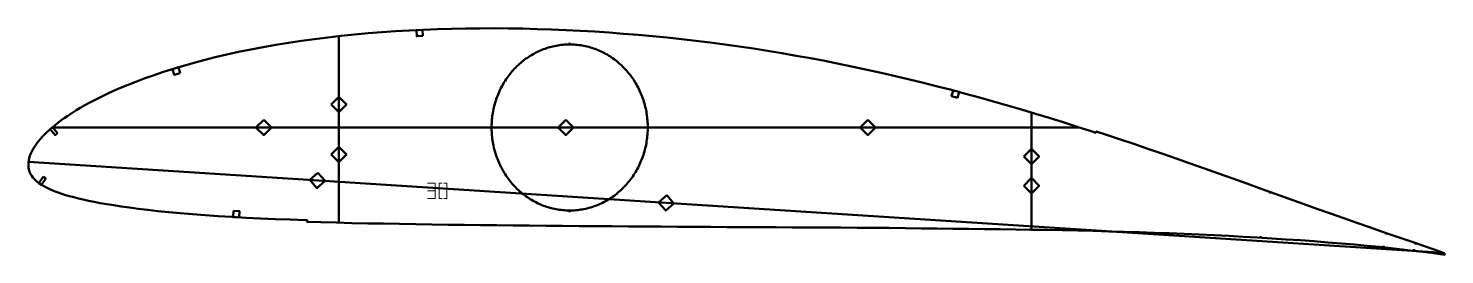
# Model space of a CAD drawing. Header units: metres. Extents: x 9 to 929, y 117 to 264.
import ezdxf

# ---------------------------------------------------------------- set-up
doc = ezdxf.new("R2010")
doc.units = ezdxf.units.M
doc.layers.add('Layer', color=1, linetype='Continuous', lineweight=50)
doc.layers.add('NumLabel', color=1, linetype='Continuous', lineweight=15)

msp = doc.modelspace()

# ---------------------------------------------------------------- linework, layer by layer
at = {"layer": 'Layer', "color": 7}
for p, q in [((210.93, 138.15), (210.93, 259.33)), ((210.93, 208.97), (210.93, 220.97)), ((660.93, 133.58), (660.93, 209.72)), ((24.8, 200), (692.07, 200)), ((156.15, 200), (168.15, 200)), ((352.43, 200), (364.43, 200)), ((548.72, 200), (560.72, 200)), ((210.93, 176.51), (210.93, 188.51)), ((660.93, 175.12), (660.93, 187.12)), ((9.36, 177.67), (928.55, 118.47)), ((191.1, 165.96), (203.08, 165.19)), ((660.93, 156.18), (660.93, 168.18)), ((417.65, 151.37), (429.63, 150.6))]:
    msp.add_line(p, q, dxfattribs=at)
at = {"layer": 'Layer'}
for p, q in [((360.93, 253.93), (360.93, 254.93)), ((310.2, 200), (309.2, 200)), ((411.65, 200), (412.65, 200)), ((816.16, 158.05), (815.83, 157.1)), ((360.93, 146.07), (360.93, 145.07)), ((809.92, 129.37), (809.84, 128.37)), ((891.58, 131.36), (891.26, 130.42)), ((889.69, 123.11), (889.6, 122.11)), ((909.55, 120.85), (909.48, 119.85)), ((910.5, 124.88), (910.18, 123.94))]:
    msp.add_line(p, q, dxfattribs=at)
for points in [[(929.26, 118.21), (926.22, 119.31), (921.23, 121.1), (915.71, 123.06), (909.66, 125.18), (903.06, 127.44), (895.93, 129.87), (888.37, 132.47), (880.45, 135.21), (872.23, 138.08), (863.78, 141.05), (855.15, 144.11), (846.36, 147.23), (837.44, 150.42), (828.41, 153.65), (819.3, 156.92), (810.14, 160.21), (800.94, 163.5), (791.72, 166.8), (782.5, 170.09), (773.28, 173.37), (764.07, 176.62), (754.87, 179.85), (745.68, 183.05), (736.51, 186.22), (727.36, 189.35), (718.23, 192.44), (709.11, 195.48), (703.04, 197.48), (702.73, 196.53), (699.71, 197.52), (690.64, 200.46), (681.57, 203.35), (672.52, 206.18), (663.47, 208.96), (654.42, 211.67), (645.36, 214.33), (636.3, 216.93), (627.23, 219.47), (618.15, 221.95), (609.06, 224.37), (599.95, 226.72), (590.84, 229.02), (581.7, 231.25), (572.56, 233.41), (563.39, 235.51), (554.22, 237.54), (545.03, 239.5), (535.82, 241.39), (526.6, 243.21), (517.36, 244.96), (508.11, 246.63), (498.84, 248.24), (489.56, 249.77), (480.27, 251.23), (470.96, 252.61), (461.64, 253.91), (452.31, 255.14), (442.95, 256.29), (433.58, 257.36), (424.2, 258.37), (414.81, 259.3), (405.41, 260.15), (396.01, 260.93), (386.62, 261.63), (377.23, 262.26), (367.84, 262.8), (358.46, 263.27), (349.1, 263.66), (339.75, 263.97), (330.42, 264.2), (321.11, 264.35), (311.83, 264.41), (302.58, 264.4), (293.35, 264.3), (284.16, 264.11), (275.01, 263.84), (265.91, 263.49), (256.84, 263.04), (247.84, 262.51), (238.88, 261.89), (229.99, 261.18), (221.16, 260.39), (212.41, 259.5), (203.74, 258.52), (195.15, 257.44), (186.64, 256.27), (178.24, 255.01), (169.95, 253.66), (161.78, 252.22), (153.75, 250.7), (145.88, 249.08), (138.16, 247.38), (130.62, 245.61), (123.29, 243.78), (116.19, 241.88), (109.32, 239.92), (102.72, 237.92), (96.39, 235.89), (90.34, 233.84), (84.59, 231.79), (79.16, 229.74), (74.04, 227.71), (69.21, 225.7), (64.68, 223.72), (60.44, 221.77), (56.46, 219.87), (52.74, 218.01), (49.26, 216.19), (46.01, 214.41), (42.97, 212.67), (40.12, 210.96), (37.45, 209.29), (34.95, 207.65), (32.6, 206.05), (30.41, 204.47), (28.36, 202.91), (26.44, 201.37), (24.63, 199.86), (22.94, 198.37), (21.34, 196.92), (19.86, 195.49), (18.47, 194.1), (17.2, 192.72), (16.04, 191.37), (14.98, 190.02), (14.02, 188.68), (13.15, 187.34), (12.37, 186.02), (11.67, 184.72), (11.05, 183.45), (10.53, 182.22), (10.1, 181.01), (9.76, 179.82), (9.51, 178.69), (9.34, 177.54), (9.25, 176.24), (9.25, 175.2), (9.33, 174.06), (9.52, 172.94), (9.81, 171.84), (10.22, 170.75), (10.76, 169.67), (11.43, 168.6), (12.21, 167.55), (13.1, 166.52), (14.1, 165.52), (15.23, 164.55), (16.48, 163.6), (17.85, 162.69), (19.34, 161.8), (20.96, 160.93), (22.71, 160.08), (24.58, 159.25), (26.58, 158.45), (28.72, 157.66), (31, 156.88), (33.44, 156.12), (36.05, 155.37), (38.83, 154.62), (41.8, 153.88), (44.97, 153.14), (48.37, 152.4), (52.02, 151.65), (55.95, 150.91), (60.17, 150.16), (64.72, 149.41), (69.64, 148.66), (74.94, 147.9), (80.66, 147.15), (86.81, 146.41), (93.4, 145.67), (100.44, 144.96), (107.92, 144.26), (115.8, 143.6), (124.06, 142.98), (132.65, 142.39), (141.53, 141.85), (150.67, 141.36), (160.03, 140.9), (169.59, 140.49), (179.31, 140.12), (189.21, 139.79), (190.42, 139.76), (190.39, 138.76), (199.22, 138.49), (209.35, 138.19), (219.51, 137.92), (229.73, 137.69), (240.02, 137.5), (250.42, 137.33), (260.89, 137.16), (271.41, 136.99), (281.94, 136.83), (292.47, 136.67), (303.01, 136.55), (313.59, 136.45), (324.23, 136.35), (334.91, 136.25), (345.62, 136.16), (356.33, 136.06), (367.04, 135.97), (377.75, 135.88), (388.43, 135.8), (399.09, 135.73), (409.77, 135.67), (420.43, 135.61), (431.1, 135.53), (441.77, 135.45), (452.42, 135.38), (463.09, 135.32), (473.75, 135.25), (484.38, 135.19), (494.99, 135.13), (505.58, 135.09), (516.14, 135.06), (526.68, 135.01), (537.21, 134.95), (547.73, 134.87), (558.22, 134.79), (568.68, 134.7), (579.06, 134.59), (589.41, 134.45), (599.72, 134.3), (609.97, 134.17), (620.19, 134.08), (630.41, 133.99), (640.59, 133.88), (650.77, 133.74), (660.95, 133.58), (671.1, 133.42), (681.17, 133.24), (691.16, 133.03), (701.13, 132.77), (711.11, 132.49), (721.07, 132.21), (730.96, 131.92), (740.75, 131.6), (750.47, 131.24), (760.19, 130.83), (769.9, 130.4), (779.55, 129.97), (789.08, 129.53), (798.48, 129.05), (807.82, 128.5), (817.14, 127.91), (826.45, 127.29), (835.65, 126.67), (844.69, 126.03), (853.57, 125.36), (862.29, 124.64), (870.81, 123.91), (879.09, 123.16), (887.06, 122.38), (894.68, 121.57), (901.95, 120.75), (908.79, 119.94), (915.14, 119.17), (920.93, 118.45), (926.18, 117.77), (929.39, 117.35)], [(411.65, 200), (411.64, 201.13), (411.61, 202.27), (411.55, 203.4), (411.48, 204.53), (411.37, 205.66), (411.25, 206.78), (411.11, 207.9), (410.94, 209.02), (410.75, 210.14), (410.54, 211.25), (410.31, 212.35), (410.05, 213.46), (409.77, 214.55), (409.48, 215.64), (409.16, 216.72), (408.81, 217.79), (408.45, 218.86), (408.07, 219.92), (407.66, 220.96), (407.24, 222), (406.79, 223.03), (406.33, 224.05), (405.84, 225.06), (405.34, 226.06), (404.81, 227.05), (404.27, 228.02), (403.71, 228.98), (403.12, 229.93), (402.52, 230.87), (401.9, 231.79), (401.27, 232.7), (400.61, 233.59), (399.94, 234.47), (399.25, 235.33), (398.54, 236.18), (397.82, 237.02), (397.08, 237.83), (396.32, 238.63), (395.55, 239.41), (394.76, 240.18), (393.96, 240.92), (393.15, 241.65), (392.32, 242.36), (391.47, 243.06), (390.61, 243.73), (389.74, 244.38), (388.86, 245.02), (387.96, 245.63), (387.06, 246.22), (386.14, 246.8), (385.21, 247.35), (384.27, 247.88), (383.31, 248.39), (382.35, 248.88), (381.38, 249.35), (380.4, 249.8), (379.41, 250.22), (378.42, 250.62), (377.41, 251), (376.4, 251.36), (375.38, 251.69), (374.36, 252), (373.33, 252.29), (372.29, 252.56), (371.25, 252.8), (370.2, 253.02), (369.15, 253.21), (368.1, 253.39), (367.04, 253.53), (365.98, 253.66), (364.92, 253.76), (363.86, 253.84), (362.79, 253.89), (361.73, 253.92), (360.66, 253.93), (359.6, 253.91), (358.53, 253.87), (357.47, 253.8), (356.4, 253.71), (355.34, 253.6), (354.29, 253.46), (353.23, 253.3), (352.18, 253.12), (351.13, 252.91), (350.09, 252.68), (349.05, 252.43), (348.01, 252.15), (346.99, 251.85), (345.96, 251.53), (344.95, 251.18), (343.94, 250.81), (342.94, 250.42), (341.95, 250.01), (340.96, 249.58), (339.99, 249.12), (339.02, 248.64), (338.07, 248.14), (337.12, 247.62), (336.18, 247.08), (335.26, 246.51), (334.34, 245.93), (333.44, 245.33), (332.55, 244.7), (331.68, 244.06), (330.81, 243.39), (329.96, 242.71), (329.12, 242.01), (328.3, 241.29), (327.49, 240.55), (326.7, 239.8), (325.92, 239.02), (325.15, 238.23), (324.41, 237.43), (323.67, 236.6), (322.96, 235.76), (322.26, 234.9), (321.58, 234.03), (320.92, 233.15), (320.27, 232.25), (319.64, 231.33), (319.03, 230.4), (318.44, 229.46), (317.87, 228.5), (317.31, 227.53), (316.78, 226.55), (316.26, 225.56), (315.77, 224.56), (315.29, 223.54), (314.84, 222.52), (314.4, 221.49), (313.99, 220.44), (313.59, 219.39), (313.22, 218.33), (312.87, 217.26), (312.54, 216.18), (312.23, 215.09), (311.94, 214), (311.68, 212.91), (311.43, 211.8), (311.21, 210.69), (311.01, 209.58), (310.83, 208.46), (310.67, 207.34), (310.54, 206.22), (310.43, 205.09), (310.34, 203.96), (310.27, 202.83), (310.23, 201.7), (310.2, 200.57), (310.2, 199.43), (310.23, 198.3), (310.27, 197.17), (310.34, 196.04), (310.43, 194.91), (310.54, 193.78), (310.67, 192.66), (310.83, 191.54), (311.01, 190.42), (311.21, 189.31), (311.43, 188.2), (311.68, 187.09), (311.94, 186), (312.23, 184.91), (312.54, 183.82), (312.87, 182.74), (313.22, 181.67), (313.59, 180.61), (313.99, 179.56), (314.4, 178.51), (314.84, 177.48), (315.29, 176.46), (315.77, 175.44), (316.26, 174.44), (316.78, 173.45), (317.31, 172.47), (317.87, 171.5), (318.44, 170.54), (319.03, 169.6), (319.64, 168.67), (320.27, 167.75), (320.92, 166.85), (321.58, 165.97), (322.26, 165.1), (322.96, 164.24), (323.67, 163.4), (324.41, 162.57), (325.15, 161.77), (325.92, 160.98), (326.7, 160.2), (327.49, 159.45), (328.3, 158.71), (329.12, 157.99), (329.96, 157.29), (330.81, 156.61), (331.68, 155.94), (332.55, 155.3), (333.44, 154.67), (334.34, 154.07), (335.26, 153.49), (336.18, 152.92), (337.12, 152.38), (338.07, 151.86), (339.02, 151.36), (339.99, 150.88), (340.96, 150.42), (341.95, 149.99), (342.94, 149.58), (343.94, 149.19), (344.95, 148.82), (345.96, 148.47), (346.99, 148.15), (348.01, 147.85), (349.05, 147.57), (350.09, 147.32), (351.13, 147.09), (352.18, 146.88), (353.23, 146.7), (354.29, 146.54), (355.34, 146.4), (356.4, 146.29), (357.47, 146.2), (358.53, 146.13), (359.6, 146.09), (360.66, 146.07), (361.73, 146.08), (362.79, 146.11), (363.86, 146.16), (364.92, 146.24), (365.98, 146.34), (367.04, 146.47), (368.1, 146.61), (369.15, 146.79), (370.2, 146.98), (371.25, 147.2), (372.29, 147.44), (373.33, 147.71), (374.36, 148), (375.38, 148.31), (376.4, 148.64), (377.41, 149), (378.42, 149.38), (379.41, 149.78), (380.4, 150.2), (381.38, 150.65), (382.35, 151.12), (383.31, 151.61), (384.27, 152.12), (385.21, 152.65), (386.14, 153.2), (387.06, 153.78), (387.96, 154.37), (388.86, 154.98), (389.74, 155.62), (390.61, 156.27), (391.47, 156.94), (392.32, 157.64), (393.15, 158.35), (393.96, 159.08), (394.76, 159.82), (395.55, 160.59), (396.32, 161.37), (397.08, 162.17), (397.82, 162.98), (398.54, 163.82), (399.25, 164.67), (399.94, 165.53), (400.61, 166.41), (401.27, 167.3), (401.9, 168.21), (402.52, 169.13), (403.12, 170.07), (403.71, 171.02), (404.27, 171.98), (404.81, 172.95), (405.34, 173.94), (405.84, 174.94), (406.33, 175.95), (406.79, 176.97), (407.24, 178), (407.66, 179.04), (408.07, 180.08), (408.45, 181.14), (408.81, 182.21), (409.16, 183.28), (409.48, 184.36), (409.77, 185.45), (410.05, 186.54), (410.31, 187.65), (410.54, 188.75), (410.75, 189.86), (410.94, 190.98), (411.11, 192.1), (411.25, 193.22), (411.37, 194.34), (411.48, 195.47), (411.55, 196.6), (411.61, 197.73), (411.64, 198.87), (411.65, 200)]]:
    msp.add_lwpolyline(points, close=True, dxfattribs=at)
for points in [[(265.58, 259.47), (261.58, 259.27), (261.39, 263.26), (265.38, 263.46), (265.58, 259.47)], [(107.9, 235.31), (104.07, 234.15), (102.91, 237.98), (106.74, 239.14), (107.9, 235.31)], [(612.92, 219.2), (609.05, 220.23), (610.08, 224.09), (613.95, 223.06), (612.92, 219.2)], [(205.93, 214.97), (210.93, 219.97), (215.93, 214.97), (210.93, 209.97), (205.93, 214.97)], [(162.15, 205), (167.15, 200), (162.15, 195), (157.15, 200), (162.15, 205)], [(358.43, 205), (363.43, 200), (358.43, 195), (353.43, 200), (358.43, 205)], [(554.72, 205), (559.72, 200), (554.72, 195), (549.72, 200), (554.72, 205)], [(28.23, 196.37), (26.73, 195.05), (23.43, 198.81), (24.93, 200.12), (28.23, 196.37)], [(205.93, 182.51), (210.93, 187.51), (215.93, 182.51), (210.93, 177.51), (205.93, 182.51)], [(655.93, 181.12), (660.93, 186.12), (665.93, 181.12), (660.93, 176.12), (655.93, 181.12)], [(18.86, 168.03), (20.52, 166.92), (17.75, 162.76), (16.08, 163.86), (18.86, 168.03)], [(197.41, 170.57), (202.08, 165.26), (196.77, 160.59), (192.1, 165.9), (197.41, 170.57)], [(655.93, 162.18), (660.93, 167.18), (665.93, 162.18), (660.93, 157.18), (655.93, 162.18)], [(423.96, 155.98), (428.63, 150.66), (423.32, 146), (418.65, 151.31), (423.96, 155.98)], [(142.53, 145.8), (146.53, 145.59), (146.31, 141.59), (142.32, 141.81), (142.53, 145.8)]]:
    msp.add_lwpolyline(points, dxfattribs=at)
at = {"layer": 'NumLabel', "color": 1}
for points in [[(268.58, 163.83), (273.58, 163.83), (273.58, 158.83), (268.58, 158.83), (273.58, 158.83), (273.58, 153.83), (268.58, 153.83)], [(278.08, 163.83), (276.08, 163.83), (276.08, 153.83), (278.08, 153.83)], [(279.08, 153.83), (281.08, 153.83), (281.08, 163.83), (279.08, 163.83)]]:
    msp.add_lwpolyline(points, dxfattribs=at)

doc.saveas('drawing.dxf')
